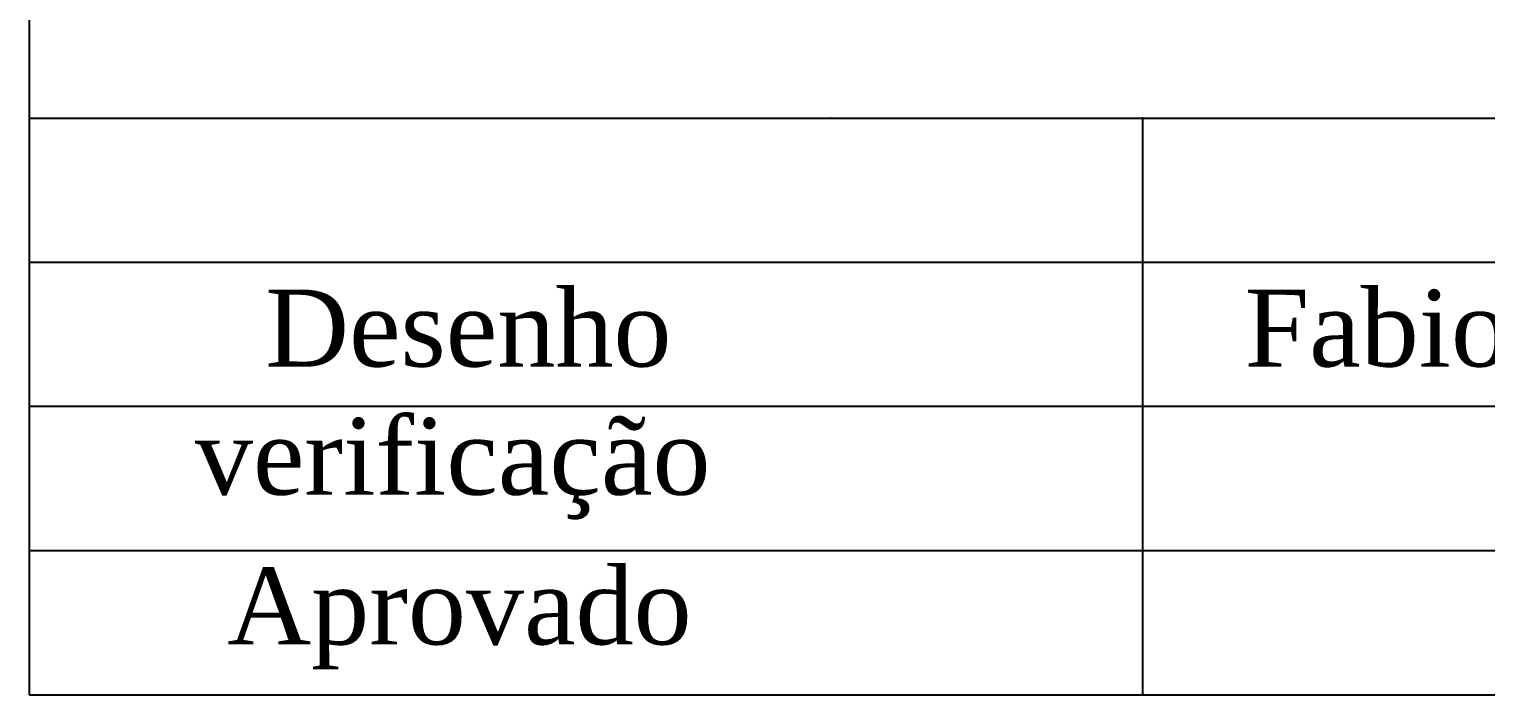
# Model space of a CAD drawing. Extents: x -9638 to -5438, y -3307 to 2633.
# Drawn here: x -9282 to -8335, y -3207 to -2774 of the extents above; entities that cross this region are included whole.
import ezdxf

# ---------------------------------------------------------------- set-up
doc = ezdxf.new("R2010")
doc.units = 0
doc.header["$LTSCALE"] = 45
doc.header["$MEASUREMENT"] = 0
doc.layers.add('FINA', color=7, linetype='CONTINUOUS')
doc.styles.add('FA', font='TIMES.TTF')

msp = doc.modelspace()

# ---------------------------------------------------------------- linework, layer by layer
at = {"layer": 'FINA'}
for p, q in [((-9282.237, -2207.197), (-9282.237, -3207.197)), ((-9282.237, -2832.197), (-5538.237, -2832.197)), ((-8558.17, -2832.197), (-8558.17, -3207.197)), ((-6601.97, -2925.947), (-9282.237, -2925.947)), ((-6601.97, -3019.697), (-9282.237, -3019.697)), ((-6601.97, -3113.447), (-9282.237, -3113.447)), ((-9282.237, -3207.197), (-5538.237, -3207.197))]:
    msp.add_line(p, q, dxfattribs=at)
for p in [(-8760.237, -2832.197), (-8558.17, -2832.197)]:
    msp.add_point(p, dxfattribs=at)

# ---------------------------------------------------------------- texts
at = {"layer": 'FINA', "style": 'FA'}
for s, p in [('Desenho', (-9128.681, -2993.691)), ('Fabio Aguiar', (-8491.663, -2993.691)), ('verificação', (-9174.427, -3077.024)), ('Aprovado', (-9153.313, -3174.416))]:
    msp.add_text(s, height=50, dxfattribs=at).set_placement(p)

doc.saveas('drawing.dxf')
